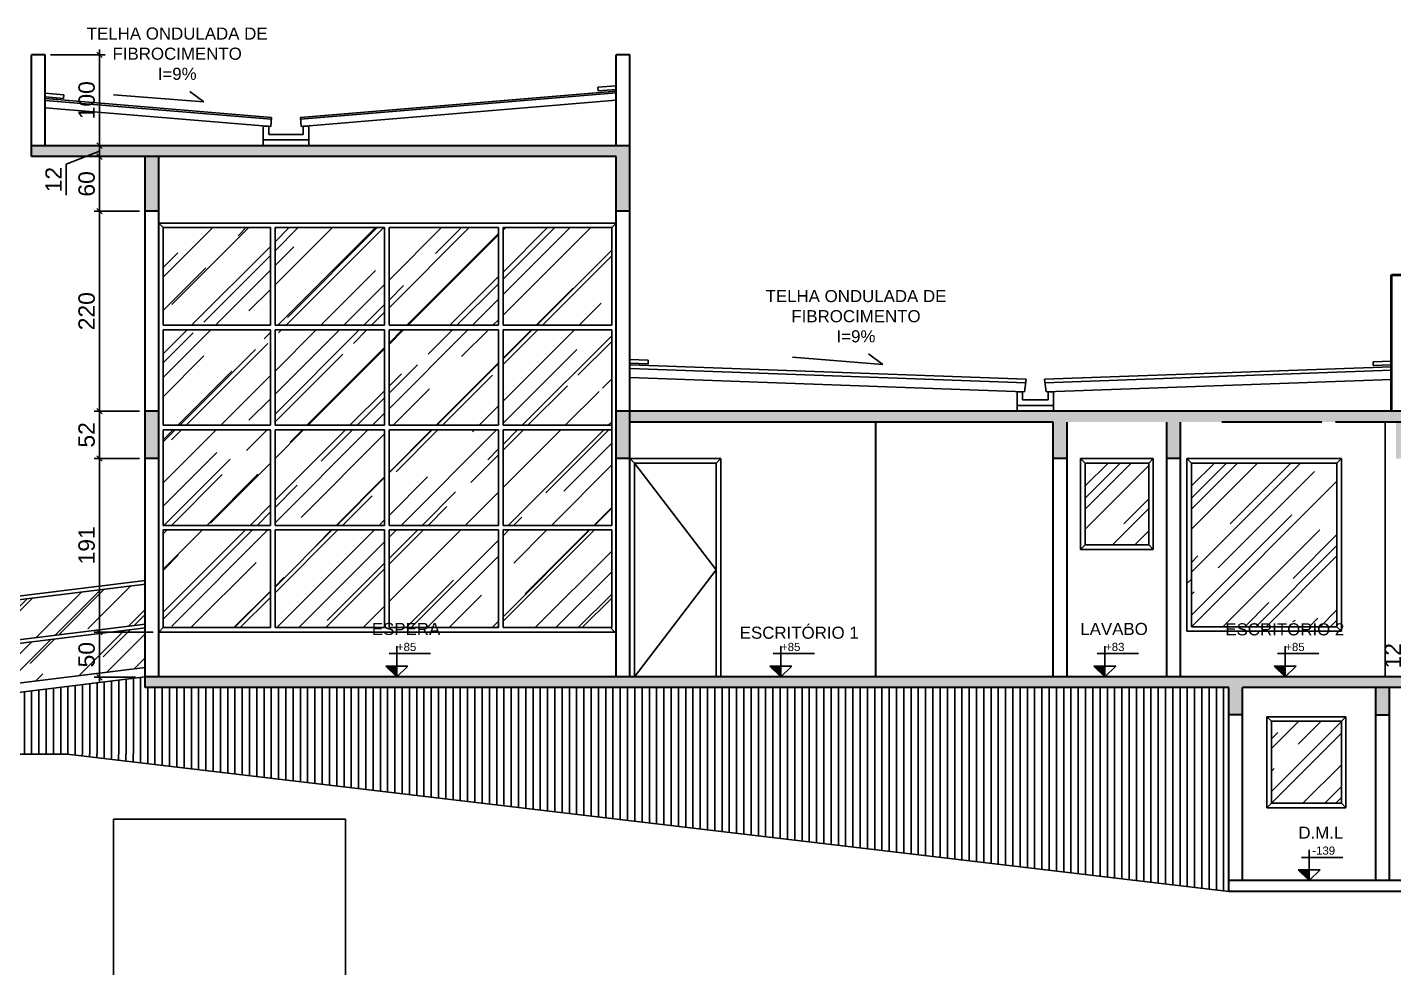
# Model space of a CAD drawing. Extents: x -165 to 197, y 154 to 653.
# Drawn here: x 20.19 to 35.22, y 400.3 to 410.64 of the extents above; entities that cross this region are included whole.
import ezdxf
from ezdxf.enums import TextEntityAlignment as Align

# ---------------------------------------------------------------- set-up
doc = ezdxf.new("R2010")
doc.units = 0
doc.header["$MEASUREMENT"] = 0
doc.header["$PDMODE"] = 3
doc.header["$PDSIZE"] = 0.1
doc.layers.get('0').update_dxf_attribs({"linetype": 'CONTINUOUS'})
doc.layers.get('DEFPOINTS').update_dxf_attribs({"linetype": 'CONTINUOUS'})
for name, color, linetype, lineweight in [('AIT-PAREDE', 4, 'CONTINUOUS', 30), ('AMARELO', 7, 'CONTINUOUS', 25), ('FININHA', 251, 'CONTINUOUS', 25), ('GESSO', 4, 'CONTINUOUS', 25), ('LAYOUT', 251, 'CONTINUOUS', 25), ('PAREDES', 7, 'CONTINUOUS', 40), ('TERRENO', 252, 'CONTINUOUS', 25), ('vista 3', 7, 'CONTINUOUS', 25)]:
    doc.layers.add(name, color=color, linetype=linetype, lineweight=lineweight)
for name, color, linetype in [('COTA', 1, 'CONTINUOUS'), ('PAREDE', 4, 'CONTINUOUS'), ('TEXTO', 190, 'CONTINUOUS')]:
    doc.layers.add(name, color=color, linetype=linetype)
doc.styles.add('ARIAL', font='ARIAL.TTF', dxfattribs={"height": 0.18})
doc.styles.add('ROMANS', font='ARIAL.TTF', dxfattribs={"height": 0.4})
doc.dimstyles.new('Copy of ISO-25', dxfattribs={"dimtxt": 0.18, "dimasz": 0.06, "dimexe": 0.06, "dimexo": 0.06, "dimgap": 0.05, "dimtad": 1, "dimdec": 0, "dimlfac": 100, "dimdsep": 46, "dimtxsty": 'ARIAL', "dimblk1": 'OBLIQUE', "dimblk2": 'OBLIQUE', "dimsah": 1, "dimcen": 2.5, "dimdle": 0.06, "dimclrd": 256, "dimclre": 256, "dimclrt": 256, "dimadec": 0, "dimazin": 0, "dimtfac": 1, "dimtdec": 0, "dimtmove": 1, "dimatfit": 3, "dimldrblk": 'OBLIQUE', "dimfxl": 0, "dimtolj": 1, "dimtzin": 0, "dimlwd": -1, "dimlwe": -1, "dimarcsym": 0})

# ---------------------------------------------------------------- blocks, each defined once
blk = doc.blocks.new('_OBLIQUE')
at = {"color": 0, "linetype": 'ByBlock'}
blk.add_line((-0.5, -0.5), (0.5, 0.5), dxfattribs=at)
blk = doc.blocks.new('*D76')
at = {"layer": 'COTA'}
for p, q in [((35.352, 403.561), (35.352, 403.9)), ((35.758, 403.44), (35.352, 403.561)), ((35.758, 403.32), (35.758, 403.56))]:
    blk.add_line(p, q, dxfattribs=at)
at = {"layer": 'DEFPOINTS', "color": 0}
for p in [(35.758, 403.5), (35.758, 403.5), (35.758, 403.38)]:
    blk.add_point(p, dxfattribs=at)
at = {"layer": 'COTA', "xscale": 0.06, "yscale": 0.06, "zscale": 0.06}
for p, rotation in [((35.758, 403.5), 90), ((35.758, 403.38), 270)]:
    blk.add_blockref('_OBLIQUE', p, dxfattribs=dict(at, rotation=rotation))
at = {"layer": 'COTA', "insert": (35.212, 403.731), "char_height": 0.18, "attachment_point": 5, "rotation": 90, "style": 'ARIAL'}
blk.add_mtext('\\A1;12', dxfattribs=at)
blk = doc.blocks.new('*D83')
at = {"layer": 'COTA'}
for p, q in [((20.981, 403.434), (20.981, 404.05)), ((21.572, 403.99), (20.921, 403.99)), ((21.377, 403.494), (20.921, 403.494))]:
    blk.add_line(p, q, dxfattribs=at)
at = {"layer": 'DEFPOINTS', "color": 0}
for p in [(20.981, 403.99), (21.632, 403.99), (21.437, 403.494)]:
    blk.add_point(p, dxfattribs=at)
at = {"layer": 'COTA', "xscale": 0.06, "yscale": 0.06, "zscale": 0.06}
for p, rotation in [((20.981, 403.99), 90), ((20.981, 403.494), 270)]:
    blk.add_blockref('_OBLIQUE', p, dxfattribs=dict(at, rotation=rotation))
at = {"layer": 'COTA', "insert": (20.839, 403.742), "char_height": 0.18, "attachment_point": 5, "rotation": 90, "style": 'ARIAL'}
blk.add_mtext('\\A1;50', dxfattribs=at)
blk = doc.blocks.new('*D84')
at = {"layer": 'COTA'}
for p, q in [((21.422, 405.9), (20.921, 405.9)), ((20.981, 403.93), (20.981, 405.96)), ((21.572, 403.99), (20.921, 403.99))]:
    blk.add_line(p, q, dxfattribs=at)
at = {"layer": 'DEFPOINTS', "color": 0}
for p in [(20.981, 405.9), (21.482, 405.9), (21.632, 403.99)]:
    blk.add_point(p, dxfattribs=at)
at = {"layer": 'COTA', "xscale": 0.06, "yscale": 0.06, "zscale": 0.06}
for p, rotation in [((20.981, 405.9), 90), ((20.981, 403.99), 270)]:
    blk.add_blockref('_OBLIQUE', p, dxfattribs=dict(at, rotation=rotation))
at = {"layer": 'COTA', "insert": (20.839, 404.945), "char_height": 0.18, "attachment_point": 5, "rotation": 90, "style": 'ARIAL'}
blk.add_mtext('\\A1;191', dxfattribs=at)
blk = doc.blocks.new('*D85')
at = {"layer": 'COTA'}
for p, q in [((21.422, 406.42), (20.921, 406.42)), ((20.981, 405.84), (20.981, 406.48)), ((21.422, 405.9), (20.921, 405.9))]:
    blk.add_line(p, q, dxfattribs=at)
at = {"layer": 'DEFPOINTS', "color": 0}
for p in [(20.981, 406.42), (21.482, 406.42), (21.482, 405.9)]:
    blk.add_point(p, dxfattribs=at)
at = {"layer": 'COTA', "xscale": 0.06, "yscale": 0.06, "zscale": 0.06}
for p, rotation in [((20.981, 406.42), 90), ((20.981, 405.9), 270)]:
    blk.add_blockref('_OBLIQUE', p, dxfattribs=dict(at, rotation=rotation))
at = {"layer": 'COTA', "insert": (20.839, 406.16), "char_height": 0.18, "attachment_point": 5, "rotation": 90, "style": 'ARIAL'}
blk.add_mtext('\\A1;52', dxfattribs=at)
blk = doc.blocks.new('*D86')
at = {"layer": 'COTA'}
for p, q in [((20.981, 406.36), (20.981, 408.68)), ((21.422, 408.62), (20.921, 408.62)), ((21.422, 406.42), (20.921, 406.42))]:
    blk.add_line(p, q, dxfattribs=at)
at = {"layer": 'DEFPOINTS', "color": 0}
for p in [(20.981, 408.62), (21.482, 408.62), (21.482, 406.42)]:
    blk.add_point(p, dxfattribs=at)
at = {"layer": 'COTA', "xscale": 0.06, "yscale": 0.06, "zscale": 0.06}
for p, rotation in [((20.981, 408.62), 90), ((20.981, 406.42), 270)]:
    blk.add_blockref('_OBLIQUE', p, dxfattribs=dict(at, rotation=rotation))
at = {"layer": 'COTA', "insert": (20.839, 407.52), "char_height": 0.18, "attachment_point": 5, "rotation": 90, "style": 'ARIAL'}
blk.add_mtext('\\A1;220', dxfattribs=at)
blk = doc.blocks.new('*D87')
at = {"layer": 'COTA'}
for p, q in [((20.981, 408.56), (20.981, 409.28)), ((21.422, 409.22), (20.921, 409.22)), ((21.422, 408.62), (20.921, 408.62))]:
    blk.add_line(p, q, dxfattribs=at)
at = {"layer": 'DEFPOINTS', "color": 0}
for p in [(20.981, 409.22), (21.482, 409.22), (21.482, 408.62)]:
    blk.add_point(p, dxfattribs=at)
at = {"layer": 'COTA', "xscale": 0.06, "yscale": 0.06, "zscale": 0.06}
for p, rotation in [((20.981, 409.22), 90), ((20.981, 408.62), 270)]:
    blk.add_blockref('_OBLIQUE', p, dxfattribs=dict(at, rotation=rotation))
at = {"layer": 'COTA', "insert": (20.839, 408.92), "char_height": 0.18, "attachment_point": 5, "rotation": 90, "style": 'ARIAL'}
blk.add_mtext('\\A1;60', dxfattribs=at)
blk = doc.blocks.new('*D88')
at = {"layer": 'COTA'}
for p, q in [((20.981, 409.28), (20.615, 409.137)), ((21.422, 409.34), (20.921, 409.34)), ((20.981, 409.16), (20.981, 409.4)), ((20.615, 409.137), (20.615, 408.798)), ((21.422, 409.22), (20.921, 409.22))]:
    blk.add_line(p, q, dxfattribs=at)
at = {"layer": 'DEFPOINTS', "color": 0}
for p in [(20.981, 409.34), (21.482, 409.34), (21.482, 409.22)]:
    blk.add_point(p, dxfattribs=at)
at = {"layer": 'COTA', "xscale": 0.06, "yscale": 0.06, "zscale": 0.06}
for p, rotation in [((20.981, 409.34), 90), ((20.981, 409.22), 270)]:
    blk.add_blockref('_OBLIQUE', p, dxfattribs=dict(at, rotation=rotation))
at = {"layer": 'COTA', "insert": (20.475, 408.967), "char_height": 0.18, "attachment_point": 5, "rotation": 90, "style": 'ARIAL'}
blk.add_mtext('\\A1;12', dxfattribs=at)
blk = doc.blocks.new('*D89')
at = {"layer": 'COTA'}
for p, q in [((20.442, 410.34), (21.041, 410.34)), ((20.981, 409.28), (20.981, 410.4)), ((21.422, 409.34), (20.921, 409.34))]:
    blk.add_line(p, q, dxfattribs=at)
at = {"layer": 'DEFPOINTS', "color": 0}
for p in [(20.382, 410.34), (20.981, 410.34), (21.482, 409.34)]:
    blk.add_point(p, dxfattribs=at)
at = {"layer": 'COTA', "xscale": 0.06, "yscale": 0.06, "zscale": 0.06}
for p, rotation in [((20.981, 410.34), 90), ((20.981, 409.34), 270)]:
    blk.add_blockref('_OBLIQUE', p, dxfattribs=dict(at, rotation=rotation))
at = {"layer": 'COTA', "insert": (20.839, 409.84), "char_height": 0.18, "attachment_point": 5, "rotation": 90, "style": 'ARIAL'}
blk.add_mtext('\\A1;100', dxfattribs=at)

msp = doc.modelspace()

# ---------------------------------------------------------------- hatches: boundary and pattern name
at = {"layer": 'AIT-PAREDE'}
for points in [[(21.482, 409.34), (20.232, 409.34), (20.232, 409.22), (21.482, 409.22)], [(26.817, 409.34), (21.482, 409.34), (21.482, 408.62), (21.632, 408.62), (21.632, 409.22), (26.667, 409.22), (26.667, 408.62), (26.817, 408.62)], [(21.632, 406.42), (21.482, 406.42), (21.482, 405.9), (21.632, 405.9)], [(26.817, 406.42), (26.667, 406.42), (26.667, 405.9), (26.817, 405.9)], [(50.097, 406.42), (26.817, 406.42), (26.817, 406.3), (31.473, 406.3), (31.473, 405.9), (31.627, 405.9), (31.627, 406.3), (32.727, 406.3), (32.727, 405.9), (32.877, 405.9), (32.877, 406.3), (35.247, 406.3), (35.247, 405.9), (35.397, 405.9), (35.397, 406.3), (39.677, 406.3), (39.677, 405.9), (39.827, 405.9), (39.827, 406.3), (43.677, 406.3), (43.677, 405.9), (43.827, 405.9), (43.827, 406.3), (46.807, 406.3), (46.807, 405.9), (46.957, 405.9), (46.957, 406.3), (48.197, 406.3), (48.197, 405.9), (48.347, 405.9), (48.347, 406.3), (49.847, 406.3), (49.847, 405.9), (50.097, 405.9)]]:
    msp.add_hatch(color=256, dxfattribs=at).paths.add_polyline_path(points)
h = msp.add_hatch(color=256, dxfattribs=at)
h.paths.add_polyline_path([(35.177, 403.38), (35.027, 403.38), (35.027, 403.08), (35.177, 403.08)], flags=16)
h.paths.add_polyline_path([(33.557, 403.38), (48.384, 403.38), (48.384, 403.5), (21.482, 403.5), (21.482, 403.38), (33.407, 403.38), (33.407, 403.08), (33.557, 403.08)])
at = {"layer": 'COTA', "ltscale": 0.8}
for points in [[(24.131, 403.619), (24.252, 403.502), (24.252, 403.619)], [(28.358, 403.619), (28.478, 403.502), (28.478, 403.619)], [(31.924, 403.619), (32.045, 403.502), (32.045, 403.619)], [(33.907, 403.619), (34.028, 403.502), (34.028, 403.619)], [(34.171, 401.379), (34.292, 401.262), (34.292, 401.379)]]:
    msp.add_hatch(color=256, dxfattribs=at).paths.add_polyline_path(points)
at = {"layer": 'FININHA'}
h = msp.add_hatch(dxfattribs=at)
h.set_pattern_fill('AR-RROOF', color=256, scale=0.5, angle=45, style=0)
h.set_pattern_definition([(45, (-28.9947, -2.38836), (0.42426407, 1.13137085), [7.5, -1, 2.5, -0.5]), (45, (-28.7012, -1.74136), (-0.8237794, 0.1166726), [1.5, -0.165, 3, -0.375]), (45, (-29.11843, -1.91106), (1.60159686, 2.0753584), [4, -0.7, 2, -0.5])])
h.paths.add_polyline_path([(25.422, 405.115), (25.422, 404.04), (26.617, 404.04), (26.617, 405.115)])
h.paths.add_polyline_path([(24.167, 405.115), (24.167, 404.04), (25.372, 404.04), (25.372, 405.115)])
h.paths.add_polyline_path([(22.912, 405.115), (22.912, 404.04), (24.117, 404.04), (24.117, 405.115)])
h.paths.add_polyline_path([(21.682, 405.115), (21.682, 404.04), (22.862, 404.04), (22.862, 405.115)])
h.paths.add_polyline_path([(22.862, 406.215), (21.682, 406.215), (21.682, 405.165), (22.862, 405.165)])
h.paths.add_polyline_path([(22.912, 405.165), (24.117, 405.165), (24.117, 406.215), (22.912, 406.215)])
h.paths.add_polyline_path([(24.167, 406.215), (24.167, 405.165), (25.372, 405.165), (25.372, 406.215)])
h.paths.add_polyline_path([(26.617, 406.215), (25.422, 406.215), (25.422, 405.165), (26.617, 405.165)])
h.paths.add_polyline_path([(26.617, 407.315), (25.422, 407.315), (25.422, 406.265), (26.617, 406.265)])
h.paths.add_polyline_path([(24.167, 406.265), (25.372, 406.265), (25.372, 407.315), (24.167, 407.315)])
h.paths.add_polyline_path([(22.912, 407.315), (22.912, 406.29), (22.912, 406.265), (24.117, 406.265), (24.117, 407.315)])
h.paths.add_polyline_path([(21.682, 406.265), (22.862, 406.265), (22.862, 407.315), (21.682, 407.315)])
h.paths.add_polyline_path([(22.862, 407.365), (22.862, 408.44), (21.682, 408.44), (21.682, 407.365)])
h.paths.add_polyline_path([(24.117, 408.44), (22.912, 408.44), (22.912, 407.365), (24.117, 407.365)])
h.paths.add_polyline_path([(24.167, 407.365), (25.372, 407.365), (25.372, 408.44), (24.167, 408.44)])
h.paths.add_polyline_path([(25.422, 408.44), (25.422, 407.365), (26.617, 407.365), (26.617, 408.44)])
h.paths.add_polyline_path([(23.943, 403.922), (24.765, 403.922), (24.765, 404.128), (23.943, 404.128)], flags=9)
h = msp.add_hatch(dxfattribs=at)
h.set_pattern_fill('AR-RROOF', color=256, scale=0.5, angle=45, style=0)
h.set_pattern_definition([(45, (31.82704, 404.04954), (0.42426, 1.13137), [7.5, -1, 2.5, -0.5]), (45, (32.1205, 404.69654), (-0.82378, 0.11667), [1.5, -0.165, 3, -0.375]), (45, (31.7033, 404.52684), (1.6016, 2.07536), [4, -0.7, 2, -0.5])])
h.paths.add_polyline_path([(32.527, 405.85), (31.827, 405.85), (31.827, 404.95), (32.527, 404.95)])
h = msp.add_hatch(dxfattribs=at)
h.set_pattern_fill('AR-RROOF', color=256, scale=0.5, angle=45, style=0)
h.set_pattern_definition([(45, (32.9967, 404.04954), (0.42426, 1.13137), [7.5, -1, 2.5, -0.5]), (45, (33.29017, 404.69654), (-0.82378, 0.11667), [1.5, -0.165, 3, -0.375]), (45, (32.87297, 404.52684), (1.601597, 2.07536), [4, -0.7, 2, -0.5])])
h.paths.add_polyline_path([(34.597, 405.85), (32.997, 405.85), (32.997, 404.05), (34.597, 404.05)])
h = msp.add_hatch(dxfattribs=at)
h.set_pattern_fill('AR-RROOF', color=256, scale=0.5, angle=45, style=0)
h.set_pattern_definition([(45, (33.87694, 402.10954), (0.424264, 1.13137), [7.5, -1, 2.5, -0.5]), (45, (34.1704, 402.75654), (-0.82378, 0.11667), [1.5, -0.165, 3, -0.375]), (45, (33.7532, 402.58684), (1.601597, 2.075358), [4, -0.7, 2, -0.5])])
h.paths.add_polyline_path([(34.647, 403.01), (33.877, 403.01), (33.877, 402.11), (34.647, 402.11)])
h.paths.add_polyline_path([(38.027, 403.01), (36.127, 403.01), (36.127, 402.11), (38.027, 402.11)])
at = {"layer": 'GESSO'}
h = msp.add_hatch(dxfattribs=at)
h.set_pattern_fill('AR-RROOF', color=256, scale=0.5, angle=45, style=0)
h.set_pattern_definition([(45, (-8.0367, -62.27107), (0.42426407, 1.13137085), [7.5, -1, 2.5, -0.5]), (45, (-7.74327, -61.6241), (-0.8237794, 0.1166726), [1.5, -0.165, 3, -0.375]), (45, (-8.16046, -61.79378), (1.60159686, 2.0753584), [4, -0.7, 2, -0.5])])
h.paths.add_polyline_path([(19.7, 403.818), (18.392, 403.656), (18.393, 403.643), (18.375, 403.643), (18.375, 403.602), (18.379, 403.602), (18.447, 403.226), (19.7, 403.38)])
h.paths.add_polyline_path([(18.278, 403.601), (18.375, 403.602), (18.375, 403.643), (18.28, 403.643), (18.037, 403.613), (18.037, 403.175), (18.243, 403.201)])
h.paths.add_polyline_path([(18.288, 404.123), (18.037, 404.092), (18.037, 403.653), (18.25, 403.679)])
h.paths.add_polyline_path([(19.7, 404.297), (18.331, 404.128), (18.352, 404.126), (18.389, 403.696), (19.7, 403.858)])
h.paths.add_polyline_path([(21.482, 404.078), (21.482, 404.517), (19.74, 404.302), (19.74, 403.863)])
h.paths.add_polyline_path([(19.74, 403.385), (21.482, 403.6), (21.482, 404.038), (19.74, 403.823)])
at = {"layer": 'TERRENO', "linetype": 'Continuous'}
h = msp.add_hatch(dxfattribs=at)
h.set_pattern_fill('_USER', color=256, scale=0.08, angle=90, style=0, pattern_type=0)
h.set_pattern_definition([(90, (14.63306, 402.64954), (-0.08, 0), [])])
h.paths.add_polyline_path([(21.482, 403.5), (14.633, 402.654), (14.633, 402.65), (21.482, 402.65)])
h = msp.add_hatch(dxfattribs=at)
h.set_pattern_fill('_USER', color=256, scale=0.08, angle=90, style=0, pattern_type=0)
h.set_pattern_definition([(90, (154.39086, 431.070245), (-0.08, 0), [])])
h.paths.add_polyline_path([(21.482, 402.65), (20.623, 402.65), (33.407, 401.14), (33.407, 403.38), (21.482, 403.38)])

# ---------------------------------------------------------------- linework, layer by layer
at = {"layer": 'AIT-PAREDE'}
for p, q in [((20.232, 409.22), (20.232, 410.34)), ((20.382, 410.34), (20.232, 410.34)), ((20.382, 409.34), (20.382, 410.34)), ((26.817, 410.34), (26.667, 410.34)), ((26.667, 409.34), (26.667, 410.34)), ((26.817, 409.34), (26.817, 410.34)), ((26.817, 409.34), (20.232, 409.34)), ((26.817, 403.5), (26.817, 409.34)), ((26.667, 409.22), (20.232, 409.22)), ((21.482, 403.38), (21.482, 409.22)), ((21.632, 403.5), (21.632, 409.22)), ((26.667, 403.5), (26.667, 409.22)), ((21.632, 408.62), (21.482, 408.62)), ((26.817, 408.62), (26.667, 408.62)), ((21.632, 406.42), (21.482, 406.42)), ((50.097, 406.42), (26.667, 406.42)), ((26.667, 403.5), (26.667, 406.3)), ((31.473, 406.3), (26.817, 406.3)), ((29.523, 403.5), (29.523, 406.3)), ((31.473, 403.5), (31.473, 406.3)), ((31.627, 403.5), (31.627, 406.3)), ((32.727, 403.5), (32.727, 406.3)), ((32.877, 403.5), (32.877, 406.3)), ((34.431, 406.3), (33.331, 406.3)), ((36.951, 406.3), (34.581, 406.3)), ((21.632, 405.9), (21.482, 405.9)), ((26.817, 405.9), (26.667, 405.9)), ((31.623, 405.9), (31.473, 405.9)), ((32.877, 405.9), (32.727, 405.9)), ((48.384, 403.5), (21.482, 403.5)), ((33.407, 403.38), (21.482, 403.38)), ((33.407, 401.14), (33.407, 403.38)), ((39.047, 403.38), (33.557, 403.38)), ((33.557, 401.26), (33.557, 403.38)), ((35.027, 401.26), (35.027, 403.38)), ((35.177, 401.26), (35.177, 403.38)), ((33.557, 403.08), (33.407, 403.08)), ((35.027, 403.08), (35.177, 403.08)), ((54.093, 401.26), (33.407, 401.26)), ((54.093, 401.14), (33.407, 401.14))]:
    msp.add_line(p, q, dxfattribs=at)
at = {"layer": 'AMARELO', "linetype": 'Continuous'}
for p, q in [((22.782, 409.554), (22.782, 409.34)), ((22.782, 409.554), (22.842, 409.554)), ((22.782, 409.554), (22.782, 409.34)), ((22.842, 409.554), (22.782, 409.554)), ((22.842, 409.554), (22.842, 409.464)), ((22.842, 409.554), (22.842, 409.464)), ((22.842, 409.464), (23.222, 409.464)), ((23.222, 409.464), (22.942, 409.464)), ((23.222, 409.554), (23.222, 409.464)), ((23.222, 409.554), (23.282, 409.554)), ((23.222, 409.554), (23.222, 409.464)), ((23.282, 409.554), (23.282, 409.34)), ((23.282, 409.554), (23.282, 409.34)), ((22.782, 409.404), (23.282, 409.404)), ((23.282, 409.404), (22.882, 409.404)), ((31.139, 406.634), (31.079, 406.634)), ((31.079, 406.634), (31.079, 406.42)), ((31.079, 406.634), (31.139, 406.634)), ((31.079, 406.634), (31.079, 406.42)), ((31.139, 406.634), (31.139, 406.544)), ((31.139, 406.634), (31.139, 406.544)), ((31.479, 406.634), (31.419, 406.634)), ((31.419, 406.634), (31.419, 406.544)), ((31.419, 406.634), (31.479, 406.634)), ((31.419, 406.634), (31.419, 406.544)), ((31.479, 406.634), (31.479, 406.42)), ((31.479, 406.634), (31.479, 406.42)), ((31.479, 406.484), (31.079, 406.484)), ((31.079, 406.484), (31.479, 406.484)), ((31.419, 406.544), (31.139, 406.544)), ((31.139, 406.544), (31.419, 406.544))]:
    msp.add_line(p, q, dxfattribs=at)
at = {"layer": 'COTA'}
for p, q in [((24.167, 403.754), (24.621, 403.754)), ((24.251, 403.5), (24.251, 403.835)), ((28.394, 403.754), (28.848, 403.754)), ((28.478, 403.5), (28.478, 403.835)), ((31.96, 403.754), (32.414, 403.754)), ((32.044, 403.5), (32.044, 403.835)), ((33.943, 403.754), (34.397, 403.754)), ((34.027, 403.5), (34.027, 403.835)), ((24.131, 403.617), (24.251, 403.5)), ((24.131, 403.617), (24.372, 403.617)), ((24.372, 403.617), (24.251, 403.5)), ((28.357, 403.617), (28.478, 403.5)), ((28.357, 403.617), (28.598, 403.617)), ((28.598, 403.617), (28.478, 403.5)), ((31.924, 403.617), (32.044, 403.5)), ((31.924, 403.617), (32.165, 403.617)), ((32.165, 403.617), (32.044, 403.5)), ((33.907, 403.617), (34.027, 403.5)), ((33.907, 403.617), (34.148, 403.617)), ((34.148, 403.617), (34.027, 403.5)), ((34.207, 401.514), (34.661, 401.514)), ((34.291, 401.26), (34.291, 401.595)), ((34.171, 401.377), (34.291, 401.26)), ((34.171, 401.377), (34.412, 401.377)), ((34.412, 401.377), (34.291, 401.26))]:
    msp.add_line(p, q, dxfattribs=at)
at = {"layer": 'FININHA'}
for p, q in [((26.667, 408.49), (21.632, 408.49)), ((21.682, 408.44), (21.632, 408.49)), ((26.667, 408.49), (21.632, 408.49)), ((22.862, 408.44), (21.682, 408.44)), ((21.682, 407.365), (21.682, 408.44)), ((22.862, 407.365), (22.862, 408.44)), ((22.912, 408.44), (24.117, 408.44)), ((22.912, 407.365), (22.912, 408.44)), ((24.117, 407.365), (24.117, 408.44)), ((24.167, 408.44), (25.372, 408.44)), ((24.167, 407.365), (24.167, 408.44)), ((25.372, 407.365), (25.372, 408.44)), ((26.617, 408.44), (25.422, 408.44)), ((25.422, 407.365), (25.422, 408.44)), ((26.617, 408.44), (26.667, 408.49)), ((26.617, 407.365), (26.617, 408.44)), ((22.862, 407.365), (21.682, 407.365)), ((24.117, 407.365), (22.912, 407.365)), ((25.372, 407.365), (24.167, 407.365)), ((26.617, 407.365), (25.422, 407.365)), ((21.682, 406.265), (21.682, 407.315)), ((22.862, 407.315), (21.682, 407.315)), ((22.862, 406.265), (22.862, 407.315)), ((22.912, 406.265), (22.912, 407.315)), ((24.117, 407.315), (22.912, 407.315)), ((24.117, 406.265), (24.117, 407.315)), ((24.167, 406.265), (24.167, 407.315)), ((25.372, 407.315), (24.167, 407.315)), ((25.372, 406.265), (25.372, 407.315)), ((25.422, 406.265), (25.422, 407.315)), ((26.617, 407.315), (25.422, 407.315)), ((26.617, 405.165), (26.617, 407.315)), ((35.127, 403.5), (35.127, 406.31)), ((22.862, 406.265), (21.682, 406.265)), ((21.682, 405.165), (21.682, 406.215)), ((22.862, 406.215), (21.682, 406.215)), ((22.862, 405.165), (22.862, 406.215)), ((24.117, 406.265), (22.912, 406.265)), ((24.117, 406.215), (22.912, 406.215)), ((22.912, 405.165), (22.912, 406.215)), ((24.117, 405.165), (24.117, 406.215)), ((25.372, 406.265), (24.167, 406.265)), ((25.372, 406.215), (24.167, 406.215)), ((24.167, 405.165), (24.167, 406.215)), ((25.372, 405.165), (25.372, 406.215)), ((26.617, 406.265), (25.422, 406.265)), ((26.617, 406.215), (25.422, 406.215)), ((25.422, 405.165), (25.422, 406.215)), ((26.817, 405.9), (27.817, 405.9)), ((26.867, 405.85), (26.817, 405.9)), ((26.867, 405.85), (27.767, 405.85)), ((26.867, 403.5), (26.867, 405.85)), ((26.867, 405.85), (27.767, 404.675)), ((27.767, 405.85), (27.817, 405.9)), ((27.767, 403.5), (27.767, 405.85)), ((27.817, 403.5), (27.817, 405.9)), ((31.777, 404.9), (31.777, 405.9)), ((31.777, 405.9), (32.577, 405.9)), ((31.827, 405.85), (31.777, 405.9)), ((31.827, 404.95), (31.827, 405.85)), ((31.827, 405.85), (32.527, 405.85)), ((32.527, 405.85), (32.577, 405.9)), ((32.527, 404.95), (32.527, 405.85)), ((32.577, 404.9), (32.577, 405.9)), ((32.947, 404), (32.947, 405.9)), ((32.947, 405.9), (34.647, 405.9)), ((32.997, 405.85), (32.947, 405.9)), ((32.997, 404.05), (32.997, 405.85)), ((32.997, 405.85), (34.597, 405.85)), ((34.597, 405.85), (34.647, 405.9)), ((34.597, 404.05), (34.597, 405.85)), ((34.647, 404), (34.647, 405.9)), ((22.862, 405.165), (21.682, 405.165)), ((21.682, 404.04), (21.682, 405.115)), ((22.862, 405.115), (21.682, 405.115)), ((22.862, 404.04), (22.862, 405.115)), ((24.117, 405.165), (22.912, 405.165)), ((22.912, 404.04), (22.912, 405.115)), ((24.117, 405.115), (22.912, 405.115)), ((24.117, 404.04), (24.117, 405.115)), ((25.372, 405.165), (24.167, 405.165)), ((24.167, 404.04), (24.167, 405.115)), ((25.372, 405.115), (24.167, 405.115)), ((25.372, 404.04), (25.372, 405.115)), ((26.617, 405.165), (25.422, 405.165)), ((25.422, 404.04), (25.422, 405.115)), ((26.617, 405.115), (25.422, 405.115)), ((26.617, 404.04), (26.617, 405.115)), ((31.827, 404.95), (31.777, 404.9)), ((31.827, 404.95), (32.527, 404.95)), ((32.527, 404.95), (32.577, 404.9)), ((31.777, 404.9), (32.577, 404.9)), ((27.767, 404.675), (26.867, 403.5)), ((21.482, 404.558), (14.593, 403.708)), ((21.487, 404.518), (19.74, 404.302)), ((32.997, 404.575), (32.947, 404.525)), ((21.482, 404.078), (19.74, 403.863)), ((21.487, 404.038), (19.74, 403.823)), ((21.682, 404.04), (21.632, 403.99)), ((21.682, 404.04), (21.632, 403.99)), ((22.862, 404.04), (21.682, 404.04)), ((22.862, 404.04), (21.682, 404.04)), ((24.117, 404.04), (22.912, 404.04)), ((24.117, 404.04), (22.912, 404.04)), ((25.372, 404.04), (24.167, 404.04)), ((25.372, 404.04), (24.167, 404.04)), ((26.617, 404.04), (25.422, 404.04)), ((26.617, 404.04), (25.422, 404.04)), ((26.602, 404.04), (26.652, 403.99)), ((26.602, 404.04), (26.652, 403.99)), ((34.597, 404.05), (32.997, 404.05)), ((34.647, 404), (34.597, 404.05)), ((26.667, 403.99), (21.632, 403.99)), ((26.667, 403.99), (21.632, 403.99)), ((34.647, 404), (32.947, 404)), ((21.482, 403.6), (18.037, 403.175)), ((33.827, 402.06), (33.827, 403.06)), ((34.697, 403.06), (33.827, 403.06)), ((33.877, 403.01), (33.827, 403.06)), ((33.877, 402.11), (33.877, 403.01)), ((34.647, 403.01), (33.877, 403.01)), ((34.647, 403.01), (34.697, 403.06)), ((34.647, 402.11), (34.647, 403.01)), ((34.697, 402.06), (34.697, 403.06)), ((33.877, 402.11), (33.827, 402.06)), ((34.697, 402.06), (33.827, 402.06)), ((34.647, 402.11), (33.877, 402.11)), ((34.647, 402.11), (34.697, 402.06))]:
    msp.add_line(p, q, dxfattribs=at)
at = {"layer": 'LAYOUT', "lineweight": -2, "ltscale": 0.01}
for p, q in [((21.136, 399.635), (21.136, 401.935)), ((23.686, 401.935), (21.136, 401.935)), ((23.686, 399.635), (23.686, 401.935))]:
    msp.add_line(p, q, dxfattribs=at)
at = {"layer": 'PAREDE'}
msp.add_line((21.482, 403.5), (14.593, 402.65), dxfattribs=at)
at = {"layer": 'PAREDES', "ltscale": 10}
for p, q in [((35.197, 407.92), (39.697, 407.92)), ((35.197, 406.42), (35.197, 407.92))]:
    msp.add_line(p, q, dxfattribs=at)
at = {"layer": 'TERRENO', "linetype": 'Continuous'}
for q in [(14.443, 402.65), (33.407, 401.14)]:
    msp.add_line((20.623, 402.65), q, dxfattribs=at)
at = {"layer": 'TEXTO'}
for p, q in [((22.129, 409.821), (21.135, 409.901)), ((22.129, 409.821), (21.974, 409.937)), ((29.599, 406.934), (29.443, 407.05)), ((29.599, 406.934), (28.605, 407.014))]:
    msp.add_line(p, q, dxfattribs=at)
at = {"layer": 'vista 3', "linetype": 'Continuous'}
for p, q in [((20.587, 409.901), (20.382, 409.918)), ((20.583, 409.861), (20.382, 409.878)), ((20.583, 409.861), (20.383, 409.878)), ((20.583, 409.861), (20.587, 409.901)), ((23.191, 409.652), (26.667, 409.94)), ((23.192, 409.632), (26.667, 409.92)), ((26.464, 409.983), (26.667, 410)), ((26.467, 409.943), (26.464, 409.983)), ((26.467, 409.943), (26.667, 409.96)), ((22.872, 409.652), (20.382, 409.858)), ((22.871, 409.632), (20.382, 409.838)), ((22.864, 409.552), (20.382, 409.758)), ((23.199, 409.552), (26.667, 409.84)), ((22.864, 409.552), (22.872, 409.652)), ((23.199, 409.552), (23.191, 409.652)), ((27.017, 406.982), (26.817, 406.99)), ((27.017, 406.942), (26.817, 406.95)), ((31.174, 406.731), (26.821, 406.889)), ((31.179, 406.771), (26.822, 406.929)), ((27.017, 406.942), (27.017, 406.982)), ((31.378, 406.771), (35.197, 406.91)), ((31.383, 406.731), (35.197, 406.87)), ((34.996, 406.963), (35.196, 406.97)), ((34.996, 406.963), (35.196, 406.97)), ((34.996, 406.923), (34.996, 406.963)), ((34.996, 406.923), (34.996, 406.963)), ((34.996, 406.923), (35.196, 406.93)), ((34.996, 406.923), (35.196, 406.93)), ((31.161, 406.632), (26.817, 406.79)), ((31.161, 406.632), (31.179, 406.771)), ((31.396, 406.632), (31.378, 406.771)), ((31.396, 406.632), (35.197, 406.77))]:
    msp.add_line(p, q, dxfattribs=at)

# ---------------------------------------------------------------- texts
at = {"layer": 'COTA', "style": 'ROMANS'}
for tag, p in [('+85', (24.253, 403.783)), ('+85', (28.48, 403.783)), ('+83', (32.046, 403.783)), ('+85', (34.029, 403.783)), ('-139', (34.326, 401.543))]:
    msp.add_attdef(tag, p, '0.00', height=0.09, dxfattribs=at)
at = {"layer": 'TEXTO', "style": 'ARIAL'}
for s, height, p in [('ESPERA', 0.1328, (24.73, 404.092)), ('ESCRITÓRIO 1', 0.13283, (29.335, 404.051)), ('LAVABO', 0.1328, (32.516, 404.092)), ('ESCRITÓRIO 2 ', 0.13283, (34.73, 404.088)), ('D.M.L', 0.1328, (34.668, 401.852))]:
    msp.add_text(s, height=height, dxfattribs=at).set_placement(p, align=Align.TOP_RIGHT)
at = {"layer": 'TEXTO', "char_height": 0.13283, "width": 2.59611, "attachment_point": 2, "style": 'ARIAL'}
for insert in [(21.835, 410.64), (29.305, 407.753)]:
    msp.add_mtext('{\\fArial|b0|i0|c238|p34;TELHA ONDULADA DE FIBROCIMENTO\\PI=}9{\\fArial|b0|i0|c238|p34;%}', dxfattribs=dict(at, insert=insert))

# ---------------------------------------------------------------- dimensions: what is measured, and where the dimension line sits
at = {"layer": 'COTA'}
for base, p1, p2, picture, middle in [((20.981, 410.34), (21.482, 409.34), (20.382, 410.34), '*D89', (20.839, 409.84)), ((20.981, 409.22), (21.482, 408.62), (21.482, 409.22), '*D87', (20.839, 408.92)), ((20.981, 408.62), (21.482, 406.42), (21.482, 408.62), '*D86', (20.839, 407.52)), ((20.981, 406.42), (21.482, 405.9), (21.482, 406.42), '*D85', (20.839, 406.16)), ((20.981, 405.9), (21.632, 403.99), (21.482, 405.9), '*D84', (20.839, 404.945)), ((20.981, 403.99), (21.437, 403.494), (21.632, 403.99), '*D83', (20.839, 403.742)), ((35.758, 403.5), (35.758, 403.38), (35.758, 403.5), '*D76', (35.212, 403.611))]:
    dim = msp.add_linear_dim(base=base, p1=p1, p2=p2, angle=90, dimstyle='Copy of ISO-25', dxfattribs=at)
    dim.commit()
    dim.dimension.update_dxf_attribs({"geometry": picture, "text_midpoint": middle})
dim = msp.add_linear_dim(base=(20.981, 409.34), p1=(21.482, 409.22), p2=(21.482, 409.34), angle=90, dimstyle='Copy of ISO-25', dxfattribs=at)
dim.commit()
dim.dimension.update_dxf_attribs({"geometry": '*D88', "text_midpoint": (20.615, 409.087), "dimtype": 160})

doc.saveas('drawing.dxf')
